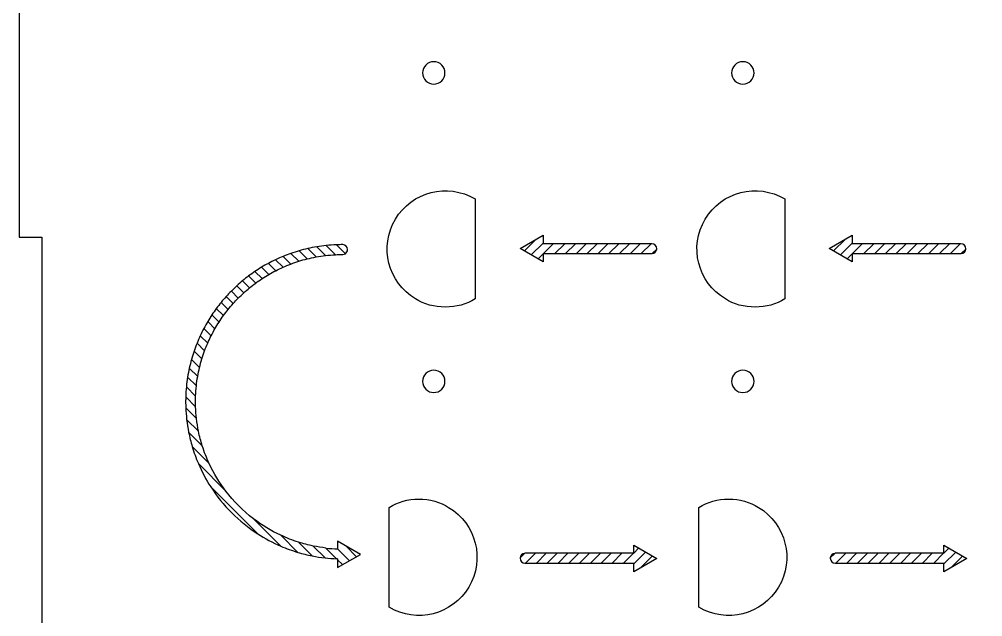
# Model space of a CAD drawing. Extents: x 23 to 691, y -846 to -23.
# Drawn here: x 25.8 to 197.8, y -242.8 to -136.3 of the extents above; entities that cross this region are included whole.
import ezdxf

# ---------------------------------------------------------------- set-up
doc = ezdxf.new("R2010")
doc.units = 0
doc.header["$MEASUREMENT"] = 0
doc.layers.add('CUT', color=7, linetype='CONTINUOUS')
doc.layers.add('ENGRAVE', color=7, linetype='CONTINUOUS')

# ---------------------------------------------------------------- blocks, each defined once
blk = doc.blocks.new('BLOCK_3')
at = {"layer": 'CUT', "color": 5}
blk.add_lwpolyline([(355.9, -175.13), (355.9, -85.08), (240.83, -85.08), (240.83, -89.08), (140.83, -89.08), (140.83, -85.08), (25.77, -85.08), (25.77, -175.13), (29.77, -175.13), (29.77, -275.13), (25.77, -275.13), (25.77, -365.18), (140.83, -365.18), (140.83, -361.18), (240.83, -361.18), (240.83, -365.18), (355.9, -365.18), (355.9, -275.13), (351.9, -275.13), (351.9, -175.13), (355.9, -175.13)], dxfattribs=at)
for points in [[(101.77, -145.83), (101.77, -146.94), (100.87, -147.83), (99.76, -147.83), (98.66, -147.83), (97.77, -146.94), (97.77, -145.83), (97.77, -144.73), (98.66, -143.83), (99.76, -143.83), (100.87, -143.83), (101.77, -144.73), (101.77, -145.83)], [(156.94, -145.83), (156.94, -146.94), (156.05, -147.83), (154.94, -147.83), (153.84, -147.83), (152.94, -146.94), (152.94, -145.83), (152.94, -144.73), (153.84, -143.83), (154.94, -143.83), (156.05, -143.83), (156.94, -144.73), (156.94, -145.83)], [(107.14, -168.31), (102.21, -165.38), (95.85, -167), (92.91, -171.92), (89.98, -176.84), (91.59, -183.21), (96.52, -186.14), (99.46, -188.09), (104.2, -188.09), (107.14, -186.14), (107.14, -186.14), (107.14, -168.31), (107.14, -168.31)], [(162.43, -168.31), (157.51, -165.38), (151.14, -167), (148.21, -171.92), (145.28, -176.84), (146.89, -183.21), (151.82, -186.14), (154.76, -188.09), (159.49, -188.09), (162.44, -186.14), (162.44, -186.14), (162.43, -168.31), (162.43, -168.31)], [(101.77, -200.85), (101.77, -201.96), (100.87, -202.85), (99.76, -202.85), (98.66, -202.85), (97.77, -201.96), (97.77, -200.85), (97.77, -199.75), (98.66, -198.85), (99.76, -198.85), (100.87, -198.85), (101.77, -199.75), (101.77, -200.85)], [(156.94, -200.85), (156.94, -201.96), (156.05, -202.85), (154.94, -202.85), (153.84, -202.85), (152.94, -201.96), (152.94, -200.85), (152.94, -199.75), (153.84, -198.85), (154.94, -198.85), (156.05, -198.85), (156.94, -199.75), (156.94, -200.85)], [(91.8, -241.16), (96.73, -244.09), (103.09, -242.48), (106.03, -237.56), (108.96, -232.63), (107.34, -226.27), (102.42, -223.33), (99.48, -221.38), (94.74, -221.38), (91.8, -223.33), (91.8, -223.33), (91.8, -241.16), (91.8, -241.16)], [(147.1, -241.16), (152.02, -244.09), (158.39, -242.48), (161.32, -237.56), (164.26, -232.63), (162.64, -226.27), (157.72, -223.33), (154.78, -221.38), (150.04, -221.38), (147.1, -223.33), (147.1, -223.33), (147.1, -241.16), (147.1, -241.16)]]:
    blk.add_open_spline(points, degree=3, knots=[0, 0, 0, 0, 1, 1, 1, 2, 2, 2, 3, 3, 3, 4, 4, 4, 4], dxfattribs=at)
blk = doc.blocks.new('BLOCK_2')
at = {"layer": 'CUT'}
blk.add_blockref('BLOCK_3', (0, 0), dxfattribs=at)
blk = doc.blocks.new('BLOCK_154')
at = {"layer": 'ENGRAVE', "color": 6}
for points in [[(172.35, -178.29), (174.45, -176.19)], [(174.45, -178.07), (174.51, -178.07), (176.27, -176.3), (174.45, -176.3)], [(176.39, -176.3), (176.27, -176.3), (174.51, -178.07), (174.62, -178.07)], [(178.32, -176.3), (176.39, -176.3)], [(178.48, -178.07), (180.25, -176.3), (178.32, -176.3), (176.55, -178.07), (178.48, -178.07)], [(178.48, -178.07), (180.41, -178.07), (182.18, -176.3), (180.25, -176.3)], [(184.11, -176.3), (182.18, -176.3)], [(186.03, -176.3), (184.11, -176.3), (182.34, -178.07), (184.27, -178.07)], [(187.96, -176.3), (186.03, -176.3), (184.27, -178.07), (186.2, -178.07)], [(188.13, -178.07), (189.89, -176.3), (187.96, -176.3), (186.2, -178.07), (188.13, -178.07)], [(188.13, -178.07), (190.06, -178.07), (191.82, -176.3), (189.89, -176.3)], [(190.06, -178.07), (191.99, -178.07), (193.75, -176.3), (191.82, -176.3)], [(174.62, -178.07), (176.55, -178.07)], [(180.41, -178.07), (182.34, -178.07)]]:
    blk.add_lwpolyline(points, dxfattribs=at)
blk.add_open_spline([(191.99, -178.07), (191.99, -178.07), (193.87, -178.07), (193.87, -178.07), (193.89, -178.07), (193.91, -178.06), (193.93, -178.06), (193.93, -178.06), (194.74, -177.25), (194.74, -177.25), (194.74, -177.23), (194.75, -177.21), (194.75, -177.19), (194.75, -176.7), (194.35, -176.3), (193.87, -176.3), (193.87, -176.3), (193.75, -176.3), (193.75, -176.3)], degree=3, knots=[0, 0, 0, 0, 1, 1, 1, 2, 2, 2, 3, 3, 3, 4, 4, 4, 5, 5, 5, 6, 6, 6, 6], dxfattribs=at)
blk.add_open_spline([(193.93, -178.06), (194.36, -178.03), (194.71, -177.68), (194.74, -177.25)], degree=3, dxfattribs=at)
blk = doc.blocks.new('BLOCK_153')
at = {"layer": 'ENGRAVE', "color": 6}
for points in [[(174.45, -178.07), (174.45, -179.5), (170.35, -177.14), (174.45, -174.77), (174.45, -176.3)], [(173.25, -175.46), (171.08, -177.62)], [(174.45, -178.12), (173.57, -179)]]:
    blk.add_lwpolyline(points, dxfattribs=at)
at = {"layer": 'ENGRAVE'}
blk.add_blockref('BLOCK_154', (0, 0), dxfattribs=at)
blk = doc.blocks.new('BLOCK_156')
at = {"layer": 'ENGRAVE', "color": 6}
for points in [[(117.18, -178.29), (119.27, -176.19)], [(119.27, -178.07), (119.33, -178.07), (121.09, -176.3), (119.27, -176.3)], [(121.21, -176.3), (121.09, -176.3), (119.33, -178.07), (119.44, -178.07)], [(123.14, -176.3), (121.21, -176.3)], [(123.3, -178.07), (125.07, -176.3), (123.14, -176.3), (121.37, -178.07), (123.3, -178.07)], [(123.3, -178.07), (125.23, -178.07), (127, -176.3), (125.07, -176.3)], [(128.93, -176.3), (127, -176.3)], [(130.86, -176.3), (128.93, -176.3), (127.16, -178.07), (129.09, -178.07)], [(132.79, -176.3), (130.86, -176.3), (129.09, -178.07), (131.02, -178.07)], [(132.95, -178.07), (134.72, -176.3), (132.79, -176.3), (131.02, -178.07), (132.95, -178.07)], [(132.95, -178.07), (134.88, -178.07), (136.64, -176.3), (134.72, -176.3)], [(134.88, -178.07), (136.81, -178.07), (138.57, -176.3), (136.64, -176.3)], [(119.44, -178.07), (121.37, -178.07)], [(125.23, -178.07), (127.16, -178.07)]]:
    blk.add_lwpolyline(points, dxfattribs=at)
blk.add_open_spline([(136.81, -178.07), (136.81, -178.07), (138.69, -178.07), (138.69, -178.07), (138.71, -178.07), (138.73, -178.06), (138.75, -178.06), (138.75, -178.06), (139.56, -177.25), (139.56, -177.25), (139.56, -177.23), (139.57, -177.21), (139.57, -177.19), (139.57, -176.7), (139.17, -176.3), (138.69, -176.3), (138.69, -176.3), (138.57, -176.3), (138.57, -176.3)], degree=3, knots=[0, 0, 0, 0, 1, 1, 1, 2, 2, 2, 3, 3, 3, 4, 4, 4, 5, 5, 5, 6, 6, 6, 6], dxfattribs=at)
blk.add_open_spline([(138.75, -178.06), (139.18, -178.03), (139.53, -177.68), (139.56, -177.25)], degree=3, dxfattribs=at)
blk = doc.blocks.new('BLOCK_155')
at = {"layer": 'ENGRAVE', "color": 6}
for points in [[(119.27, -178.07), (119.27, -179.5), (115.17, -177.14), (119.27, -174.77), (119.27, -176.3)], [(118.07, -175.46), (115.9, -177.62)], [(119.27, -178.12), (118.39, -179)]]:
    blk.add_lwpolyline(points, dxfattribs=at)
at = {"layer": 'ENGRAVE'}
blk.add_blockref('BLOCK_156', (0, 0), dxfattribs=at)
blk = doc.blocks.new('BLOCK_158')
at = {"layer": 'ENGRAVE', "color": 6}
for points in [[(119.86, -231.53), (117.93, -231.53), (116.16, -233.3), (118.09, -233.3)], [(121.79, -231.53), (119.86, -231.53), (118.09, -233.3), (120.02, -233.3)], [(121.79, -231.53), (120.02, -233.3), (121.95, -233.3), (123.72, -231.53), (121.79, -231.53)], [(121.95, -233.3), (123.88, -233.3), (125.65, -231.53), (123.72, -231.53)], [(123.88, -233.3), (125.81, -233.3), (127.58, -231.53), (125.65, -231.53)], [(129.51, -231.53), (127.58, -231.53)], [(131.44, -231.53), (129.51, -231.53), (127.74, -233.3), (129.67, -233.3)], [(131.44, -231.53), (129.67, -233.3), (131.6, -233.3), (133.36, -231.53), (131.44, -231.53)], [(135.29, -231.53), (133.36, -231.53)], [(133.53, -233.3), (133.64, -233.3), (135.41, -231.53), (135.29, -231.53)], [(135.47, -231.53), (135.41, -231.53), (133.64, -233.3), (135.47, -233.3)], [(137.56, -231.31), (135.47, -233.41)], [(125.81, -233.3), (127.74, -233.3)], [(131.6, -233.3), (133.53, -233.3)]]:
    blk.add_lwpolyline(points, dxfattribs=at)
blk.add_open_spline([(117.93, -231.53), (117.93, -231.53), (116.05, -231.53), (116.05, -231.53), (116.03, -231.53), (116.01, -231.54), (115.99, -231.54), (115.99, -231.54), (115.18, -232.36), (115.18, -232.36), (115.17, -232.38), (115.17, -232.39), (115.17, -232.42), (115.17, -232.9), (115.56, -233.3), (116.05, -233.3), (116.05, -233.3), (116.16, -233.3), (116.16, -233.3)], degree=3, knots=[0, 0, 0, 0, 1, 1, 1, 2, 2, 2, 3, 3, 3, 4, 4, 4, 5, 5, 5, 6, 6, 6, 6], dxfattribs=at)
blk.add_open_spline([(115.99, -231.54), (115.55, -231.57), (115.21, -231.92), (115.18, -232.36)], degree=3, dxfattribs=at)
blk = doc.blocks.new('BLOCK_157')
at = {"layer": 'ENGRAVE', "color": 6}
for points in [[(135.47, -231.53), (135.47, -230.1), (139.57, -232.46), (135.47, -234.83), (135.47, -233.3)], [(135.47, -231.48), (136.34, -230.6)], [(136.67, -234.14), (138.83, -231.98)]]:
    blk.add_lwpolyline(points, dxfattribs=at)
at = {"layer": 'ENGRAVE'}
blk.add_blockref('BLOCK_158', (0, 0), dxfattribs=at)
blk = doc.blocks.new('BLOCK_160')
at = {"layer": 'ENGRAVE', "color": 6}
for points in [[(175.24, -231.53), (173.31, -231.53), (171.55, -233.3), (173.48, -233.3)], [(177.17, -231.53), (175.24, -231.53), (173.48, -233.3), (175.41, -233.3)], [(177.17, -231.53), (175.41, -233.3), (177.34, -233.3), (179.1, -231.53), (177.17, -231.53)], [(177.34, -233.3), (179.27, -233.3), (181.03, -231.53), (179.1, -231.53)], [(179.27, -233.3), (181.2, -233.3), (182.96, -231.53), (181.03, -231.53)], [(184.89, -231.53), (182.96, -231.53)], [(186.82, -231.53), (184.89, -231.53), (183.13, -233.3), (185.06, -233.3)], [(186.82, -231.53), (185.06, -233.3), (186.99, -233.3), (188.75, -231.53), (186.82, -231.53)], [(190.68, -231.53), (188.75, -231.53)], [(188.92, -233.3), (189.03, -233.3), (190.79, -231.53), (190.68, -231.53)], [(190.85, -231.53), (190.79, -231.53), (189.03, -233.3), (190.85, -233.3)], [(192.95, -231.31), (190.85, -233.41)], [(181.2, -233.3), (183.13, -233.3)], [(186.99, -233.3), (188.92, -233.3)]]:
    blk.add_lwpolyline(points, dxfattribs=at)
blk.add_open_spline([(173.31, -231.53), (173.31, -231.53), (171.44, -231.53), (171.44, -231.53), (171.42, -231.53), (171.4, -231.54), (171.38, -231.54), (171.38, -231.54), (170.56, -232.36), (170.56, -232.36), (170.56, -232.38), (170.56, -232.39), (170.56, -232.42), (170.56, -232.9), (170.95, -233.3), (171.44, -233.3), (171.44, -233.3), (171.55, -233.3), (171.55, -233.3)], degree=3, knots=[0, 0, 0, 0, 1, 1, 1, 2, 2, 2, 3, 3, 3, 4, 4, 4, 5, 5, 5, 6, 6, 6, 6], dxfattribs=at)
blk.add_open_spline([(171.38, -231.54), (170.94, -231.57), (170.59, -231.92), (170.56, -232.36)], degree=3, dxfattribs=at)
blk = doc.blocks.new('BLOCK_159')
at = {"layer": 'ENGRAVE', "color": 6}
for points in [[(190.85, -231.53), (190.85, -230.1), (194.95, -232.46), (190.85, -234.83), (190.85, -233.3)], [(190.85, -231.48), (191.73, -230.6)], [(192.06, -234.14), (194.22, -231.98)]]:
    blk.add_lwpolyline(points, dxfattribs=at)
at = {"layer": 'ENGRAVE'}
blk.add_blockref('BLOCK_160', (0, 0), dxfattribs=at)
blk = doc.blocks.new('BLOCK_165')
at = {"layer": 'ENGRAVE', "color": 6}
for points in [[(84.05, -230.19), (85.99, -232.13)], [(83.48, -233.54), (82.6, -232.67)]]:
    blk.add_lwpolyline(points, dxfattribs=at)
for points, knots in [([(78.88, -176.85), (78.88, -176.85), (80.44, -178.41), (80.44, -178.41), (79.88, -178.47), (79.32, -178.56), (78.76, -178.66), (78.76, -178.66), (77.27, -177.17), (77.27, -177.17), (77.8, -177.04), (78.34, -176.94), (78.88, -176.85)], [0, 0, 0, 0, 1, 1, 1, 2, 2, 2, 3, 3, 3, 4, 4, 4, 4]), ([(80.58, -176.61), (80.58, -176.61), (82.22, -178.25), (82.22, -178.25), (81.62, -178.28), (81.03, -178.34), (80.44, -178.41), (80.44, -178.41), (78.88, -176.85), (78.88, -176.85), (79.44, -176.75), (80.01, -176.67), (80.58, -176.61)], [0, 0, 0, 0, 1, 1, 1, 2, 2, 2, 3, 3, 3, 4, 4, 4, 4]), ([(82.38, -176.49), (82.38, -176.49), (83.98, -178.08), (83.98, -178.08), (83.84, -178.17), (83.68, -178.22), (83.51, -178.22), (83.08, -178.22), (82.65, -178.23), (82.22, -178.25), (82.22, -178.25), (80.58, -176.61), (80.58, -176.61), (81.17, -176.55), (81.78, -176.51), (82.38, -176.49)], [0, 0, 0, 0, 1, 1, 1, 2, 2, 2, 3, 3, 3, 4, 4, 4, 5, 5, 5, 5]), ([(83.51, -176.46), (83.99, -176.46), (84.39, -176.85), (84.39, -177.34), (84.39, -177.65), (84.22, -177.93), (83.98, -178.08), (83.98, -178.08), (82.38, -176.49), (82.38, -176.49), (82.76, -176.47), (83.13, -176.46), (83.51, -176.46)], [0, 0, 0, 0, 1, 1, 1, 2, 2, 2, 3, 3, 3, 4, 4, 4, 4]), ([(72.87, -178.56), (72.87, -178.56), (74.23, -179.92), (74.23, -179.92), (73.77, -180.09), (73.32, -180.28), (72.87, -180.48), (72.87, -180.48), (71.54, -179.15), (71.54, -179.15), (71.98, -178.94), (72.42, -178.74), (72.87, -178.56)], [0, 0, 0, 0, 1, 1, 1, 2, 2, 2, 3, 3, 3, 4, 4, 4, 4]), ([(74.27, -178.03), (74.27, -178.03), (75.66, -179.42), (75.66, -179.42), (75.18, -179.57), (74.71, -179.74), (74.23, -179.92), (74.23, -179.92), (72.87, -178.56), (72.87, -178.56), (73.33, -178.37), (73.8, -178.19), (74.27, -178.03)], [0, 0, 0, 0, 1, 1, 1, 2, 2, 2, 3, 3, 3, 4, 4, 4, 4]), ([(75.74, -177.56), (75.74, -177.56), (77.17, -179), (77.17, -179), (76.67, -179.12), (76.16, -179.26), (75.66, -179.42), (75.66, -179.42), (74.27, -178.03), (74.27, -178.03), (74.76, -177.86), (75.24, -177.7), (75.74, -177.56)], [0, 0, 0, 0, 1, 1, 1, 2, 2, 2, 3, 3, 3, 4, 4, 4, 4]), ([(77.27, -177.17), (77.27, -177.17), (78.76, -178.66), (78.76, -178.66), (78.23, -178.76), (77.7, -178.87), (77.17, -179), (77.17, -179), (75.74, -177.56), (75.74, -177.56), (76.24, -177.42), (76.75, -177.28), (77.27, -177.17)], [0, 0, 0, 0, 1, 1, 1, 2, 2, 2, 3, 3, 3, 4, 4, 4, 4]), ([(69.02, -180.5), (69.02, -180.5), (70.32, -181.79), (70.32, -181.79), (69.91, -182.02), (69.51, -182.27), (69.12, -182.53), (69.12, -182.53), (67.85, -181.25), (67.85, -181.25), (68.23, -180.99), (68.63, -180.74), (69.02, -180.5)], [0, 0, 0, 0, 1, 1, 1, 2, 2, 2, 3, 3, 3, 4, 4, 4, 4]), ([(70.25, -179.8), (70.25, -179.8), (71.56, -181.11), (71.56, -181.11), (71.14, -181.32), (70.72, -181.55), (70.32, -181.79), (70.32, -181.79), (69.02, -180.5), (69.02, -180.5), (69.43, -180.25), (69.84, -180.02), (70.25, -179.8)], [0, 0, 0, 0, 1, 1, 1, 2, 2, 2, 3, 3, 3, 4, 4, 4, 4]), ([(71.54, -179.15), (71.54, -179.15), (72.87, -180.48), (72.87, -180.48), (72.43, -180.68), (71.99, -180.89), (71.56, -181.11), (71.56, -181.11), (70.25, -179.8), (70.25, -179.8), (70.67, -179.57), (71.1, -179.35), (71.54, -179.15)], [0, 0, 0, 0, 1, 1, 1, 2, 2, 2, 3, 3, 3, 4, 4, 4, 4]), ([(66.72, -182.05), (66.72, -182.05), (67.98, -183.32), (67.98, -183.32), (67.61, -183.59), (67.25, -183.87), (66.9, -184.16), (66.9, -184.16), (65.64, -182.9), (65.64, -182.9), (65.99, -182.61), (66.35, -182.33), (66.72, -182.05)], [0, 0, 0, 0, 1, 1, 1, 2, 2, 2, 3, 3, 3, 4, 4, 4, 4]), ([(67.85, -181.25), (67.85, -181.25), (69.12, -182.53), (69.12, -182.53), (68.74, -182.78), (68.36, -183.04), (67.98, -183.32), (67.98, -183.32), (66.72, -182.05), (66.72, -182.05), (67.09, -181.78), (67.46, -181.51), (67.85, -181.25)], [0, 0, 0, 0, 1, 1, 1, 2, 2, 2, 3, 3, 3, 4, 4, 4, 4]), ([(64.61, -183.8), (64.61, -183.8), (65.86, -185.05), (65.86, -185.05), (65.52, -185.36), (65.19, -185.67), (64.87, -185.99), (64.87, -185.99), (63.63, -184.75), (63.63, -184.75), (63.95, -184.42), (64.28, -184.11), (64.61, -183.8)], [0, 0, 0, 0, 1, 1, 1, 2, 2, 2, 3, 3, 3, 4, 4, 4, 4]), ([(65.64, -182.9), (65.64, -182.9), (66.9, -184.16), (66.9, -184.16), (66.54, -184.45), (66.2, -184.74), (65.86, -185.05), (65.86, -185.05), (64.61, -183.8), (64.61, -183.8), (64.95, -183.49), (65.29, -183.2), (65.64, -182.9)], [0, 0, 0, 0, 1, 1, 1, 2, 2, 2, 3, 3, 3, 4, 4, 4, 4]), ([(62.69, -185.74), (62.69, -185.74), (63.94, -186.99), (63.94, -186.99), (63.63, -187.33), (63.34, -187.68), (63.05, -188.03), (63.05, -188.03), (61.8, -186.78), (61.8, -186.78), (62.09, -186.42), (62.38, -186.08), (62.69, -185.74)], [0, 0, 0, 0, 1, 1, 1, 2, 2, 2, 3, 3, 3, 4, 4, 4, 4]), ([(63.63, -184.75), (63.63, -184.75), (64.87, -185.99), (64.87, -185.99), (64.55, -186.32), (64.24, -186.65), (63.94, -186.99), (63.94, -186.99), (62.69, -185.74), (62.69, -185.74), (62.99, -185.4), (63.31, -185.07), (63.63, -184.75)], [0, 0, 0, 0, 1, 1, 1, 2, 2, 2, 3, 3, 3, 4, 4, 4, 4]), ([(61.8, -186.78), (61.8, -186.78), (63.05, -188.03), (63.05, -188.03), (62.76, -188.39), (62.49, -188.76), (62.22, -189.13), (62.22, -189.13), (60.95, -187.86), (60.95, -187.86), (61.23, -187.49), (61.51, -187.13), (61.8, -186.78)], [0, 0, 0, 0, 1, 1, 1, 2, 2, 2, 3, 3, 3, 4, 4, 4, 4]), ([(60.16, -189), (60.16, -189), (61.43, -190.27), (61.43, -190.27), (61.18, -190.67), (60.94, -191.07), (60.7, -191.47), (60.7, -191.47), (59.41, -190.18), (59.41, -190.18), (59.65, -189.78), (59.9, -189.39), (60.16, -189)], [0, 0, 0, 0, 1, 1, 1, 2, 2, 2, 3, 3, 3, 4, 4, 4, 4]), ([(60.95, -187.86), (60.95, -187.86), (62.22, -189.13), (62.22, -189.13), (61.95, -189.5), (61.69, -189.88), (61.43, -190.27), (61.43, -190.27), (60.16, -189), (60.16, -189), (60.41, -188.61), (60.68, -188.23), (60.95, -187.86)], [0, 0, 0, 0, 1, 1, 1, 2, 2, 2, 3, 3, 3, 4, 4, 4, 4]), ([(59.41, -190.18), (59.41, -190.18), (60.7, -191.47), (60.7, -191.47), (60.47, -191.88), (60.24, -192.3), (60.03, -192.73), (60.03, -192.73), (58.72, -191.42), (58.72, -191.42), (58.94, -191), (59.17, -190.59), (59.41, -190.18)], [0, 0, 0, 0, 1, 1, 1, 2, 2, 2, 3, 3, 3, 4, 4, 4, 4]), ([(58.72, -191.42), (58.72, -191.42), (60.03, -192.73), (60.03, -192.73), (59.81, -193.16), (59.6, -193.6), (59.41, -194.04), (59.41, -194.04), (58.08, -192.71), (58.08, -192.71), (58.28, -192.27), (58.49, -191.84), (58.72, -191.42)], [0, 0, 0, 0, 1, 1, 1, 2, 2, 2, 3, 3, 3, 4, 4, 4, 4]), ([(57.5, -194.05), (57.5, -194.05), (58.85, -195.41), (58.85, -195.41), (58.68, -195.89), (58.52, -196.37), (58.37, -196.86), (58.37, -196.86), (56.97, -195.46), (56.97, -195.46), (57.14, -194.99), (57.31, -194.52), (57.5, -194.05)], [0, 0, 0, 0, 1, 1, 1, 2, 2, 2, 3, 3, 3, 4, 4, 4, 4]), ([(58.08, -192.71), (58.08, -192.71), (59.41, -194.04), (59.41, -194.04), (59.21, -194.49), (59.03, -194.95), (58.85, -195.41), (58.85, -195.41), (57.5, -194.05), (57.5, -194.05), (57.68, -193.6), (57.87, -193.15), (58.08, -192.71)], [0, 0, 0, 0, 1, 1, 1, 2, 2, 2, 3, 3, 3, 4, 4, 4, 4]), ([(56.97, -195.46), (56.97, -195.46), (58.37, -196.86), (58.37, -196.86), (58.22, -197.36), (58.08, -197.87), (57.96, -198.38), (57.96, -198.38), (56.52, -196.93), (56.52, -196.93), (56.66, -196.44), (56.81, -195.95), (56.97, -195.46)], [0, 0, 0, 0, 1, 1, 1, 2, 2, 2, 3, 3, 3, 4, 4, 4, 4]), ([(56.52, -196.93), (56.52, -196.93), (57.96, -198.38), (57.96, -198.38), (57.84, -198.91), (57.73, -199.44), (57.63, -199.98), (57.63, -199.98), (56.13, -198.48), (56.13, -198.48), (56.24, -197.96), (56.37, -197.44), (56.52, -196.93)], [0, 0, 0, 0, 1, 1, 1, 2, 2, 2, 3, 3, 3, 4, 4, 4, 4]), ([(56.13, -198.48), (56.13, -198.48), (57.63, -199.98), (57.63, -199.98), (57.53, -200.54), (57.45, -201.1), (57.39, -201.67), (57.39, -201.67), (55.82, -200.1), (55.82, -200.1), (55.91, -199.55), (56.01, -199.01), (56.13, -198.48)], [0, 0, 0, 0, 1, 1, 1, 2, 2, 2, 3, 3, 3, 4, 4, 4, 4]), ([(55.82, -200.1), (55.82, -200.1), (57.39, -201.67), (57.39, -201.67), (57.33, -202.26), (57.29, -202.86), (57.26, -203.47), (57.26, -203.47), (55.6, -201.81), (55.6, -201.81), (55.66, -201.23), (55.73, -200.66), (55.82, -200.1)], [0, 0, 0, 0, 1, 1, 1, 2, 2, 2, 3, 3, 3, 4, 4, 4, 4]), ([(55.6, -201.81), (55.6, -201.81), (57.26, -203.47), (57.26, -203.47), (57.25, -203.81), (57.24, -204.15), (57.24, -204.49), (57.24, -204.8), (57.25, -205.1), (57.26, -205.4), (57.26, -205.4), (55.49, -203.63), (55.49, -203.63), (55.51, -203.02), (55.55, -202.41), (55.6, -201.81)], [0, 0, 0, 0, 1, 1, 1, 2, 2, 2, 3, 3, 3, 4, 4, 4, 5, 5, 5, 5]), ([(55.5, -205.57), (55.49, -205.21), (55.47, -204.85), (55.47, -204.49), (55.47, -204.2), (55.49, -203.92), (55.49, -203.63), (55.49, -203.63), (57.26, -205.4), (57.26, -205.4), (57.28, -206.1), (57.33, -206.79), (57.41, -207.48), (57.41, -207.48), (55.5, -205.57), (55.5, -205.57)], [0, 0, 0, 0, 1, 1, 1, 2, 2, 2, 3, 3, 3, 4, 4, 4, 5, 5, 5, 5]), ([(57.77, -209.76), (57.77, -209.76), (55.65, -207.65), (55.65, -207.65), (55.58, -206.96), (55.53, -206.27), (55.5, -205.57), (55.5, -205.57), (57.41, -207.48), (57.41, -207.48), (57.5, -208.25), (57.61, -209.01), (57.77, -209.76)], [0, 0, 0, 0, 1, 1, 1, 2, 2, 2, 3, 3, 3, 4, 4, 4, 4]), ([(58.44, -212.37), (58.44, -212.37), (56.01, -209.93), (56.01, -209.93), (55.86, -209.18), (55.74, -208.42), (55.65, -207.65), (55.65, -207.65), (57.77, -209.76), (57.77, -209.76), (57.95, -210.65), (58.18, -211.52), (58.44, -212.37)], [0, 0, 0, 0, 1, 1, 1, 2, 2, 2, 3, 3, 3, 4, 4, 4, 4]), ([(59.68, -215.53), (59.68, -215.53), (56.64, -212.5), (56.64, -212.5), (56.39, -211.66), (56.18, -210.8), (56.01, -209.93), (56.01, -209.93), (58.44, -212.37), (58.44, -212.37), (58.79, -213.46), (59.2, -214.51), (59.68, -215.53)], [0, 0, 0, 0, 1, 1, 1, 2, 2, 2, 3, 3, 3, 4, 4, 4, 4]), ([(62.63, -220.42), (62.63, -220.42), (57.74, -215.52), (57.74, -215.52), (57.32, -214.54), (56.95, -213.53), (56.64, -212.5), (56.64, -212.5), (59.68, -215.53), (59.68, -215.53), (60.49, -217.27), (61.48, -218.91), (62.63, -220.42)], [0, 0, 0, 0, 1, 1, 1, 2, 2, 2, 3, 3, 3, 4, 4, 4, 4]), ([(59.95, -219.67), (59.11, -218.36), (58.36, -216.97), (57.74, -215.52), (57.74, -215.52), (62.63, -220.42), (62.63, -220.42), (64.06, -222.28), (65.72, -223.94), (67.58, -225.37), (67.58, -225.37), (72.48, -230.26), (72.48, -230.26), (71.03, -229.64), (69.64, -228.89), (68.33, -228.04), (68.33, -228.04), (59.95, -219.67), (59.95, -219.67)], [0, 0, 0, 0, 1, 1, 1, 2, 2, 2, 3, 3, 3, 4, 4, 4, 5, 5, 5, 6, 6, 6, 6]), ([(59.95, -219.67), (59.95, -219.67), (68.33, -228.04), (68.33, -228.04), (64.98, -225.88), (62.12, -223.02), (59.95, -219.67)], [0, 0, 0, 0, 1, 1, 1, 2, 2, 2, 2]), ([(72.47, -228.32), (72.47, -228.32), (75.5, -231.36), (75.5, -231.36), (74.47, -231.05), (73.46, -230.68), (72.48, -230.26), (72.48, -230.26), (67.58, -225.37), (67.58, -225.37), (69.09, -226.52), (70.73, -227.51), (72.47, -228.32)], [0, 0, 0, 0, 1, 1, 1, 2, 2, 2, 3, 3, 3, 4, 4, 4, 4]), ([(75.63, -229.55), (75.63, -229.55), (78.07, -231.99), (78.07, -231.99), (77.2, -231.82), (76.34, -231.61), (75.5, -231.36), (75.5, -231.36), (72.47, -228.32), (72.47, -228.32), (73.49, -228.8), (74.54, -229.21), (75.63, -229.55)], [0, 0, 0, 0, 1, 1, 1, 2, 2, 2, 3, 3, 3, 4, 4, 4, 4]), ([(78.24, -230.23), (78.24, -230.23), (80.35, -232.34), (80.35, -232.34), (79.58, -232.26), (78.82, -232.14), (78.07, -231.99), (78.07, -231.99), (75.63, -229.55), (75.63, -229.55), (76.48, -229.82), (77.35, -230.05), (78.24, -230.23)], [0, 0, 0, 0, 1, 1, 1, 2, 2, 2, 3, 3, 3, 4, 4, 4, 4]), ([(80.52, -230.59), (80.52, -230.59), (82.43, -232.5), (82.43, -232.5), (81.73, -232.47), (81.04, -232.42), (80.35, -232.34), (80.35, -232.34), (78.24, -230.23), (78.24, -230.23), (78.99, -230.38), (79.75, -230.5), (80.52, -230.59)], [0, 0, 0, 0, 1, 1, 1, 2, 2, 2, 3, 3, 3, 4, 4, 4, 4]), ([(82.6, -232.51), (82.52, -232.51), (82.52, -232.5), (82.43, -232.5), (82.43, -232.5), (80.52, -230.59), (80.52, -230.59), (81.21, -230.67), (81.9, -230.72), (82.6, -230.74), (82.6, -230.74), (84.73, -232.86), (84.73, -232.86)], [0, 0, 0, 0, 1, 1, 1, 2, 2, 2, 3, 3, 3, 4, 4, 4, 4])]:
    blk.add_open_spline(points, degree=3, knots=knots, dxfattribs=at)
blk = doc.blocks.new('BLOCK_143')
at = {"layer": 'ENGRAVE', "color": 6}
for points in [[(82.6, -232.51), (82.6, -234.08), (86.7, -231.72), (82.6, -229.35), (82.6, -230.74)], [(82.6, -230.74), (82.6, -230.74)], [(82.6, -232.51), (82.6, -232.51)]]:
    blk.add_lwpolyline(points, dxfattribs=at)
at = {"layer": 'ENGRAVE'}
for name in ['BLOCK_155', 'BLOCK_153', 'BLOCK_165', 'BLOCK_157', 'BLOCK_159']:
    blk.add_blockref(name, (0, 0), dxfattribs=at)

msp = doc.modelspace()

# ---------------------------------------------------------------- block references
at = {"layer": 'CUT'}
msp.add_blockref('BLOCK_2', (0, 0), dxfattribs=at)
at = {"layer": 'ENGRAVE'}
msp.add_blockref('BLOCK_143', (0, 0), dxfattribs=at)

doc.saveas('drawing.dxf')
